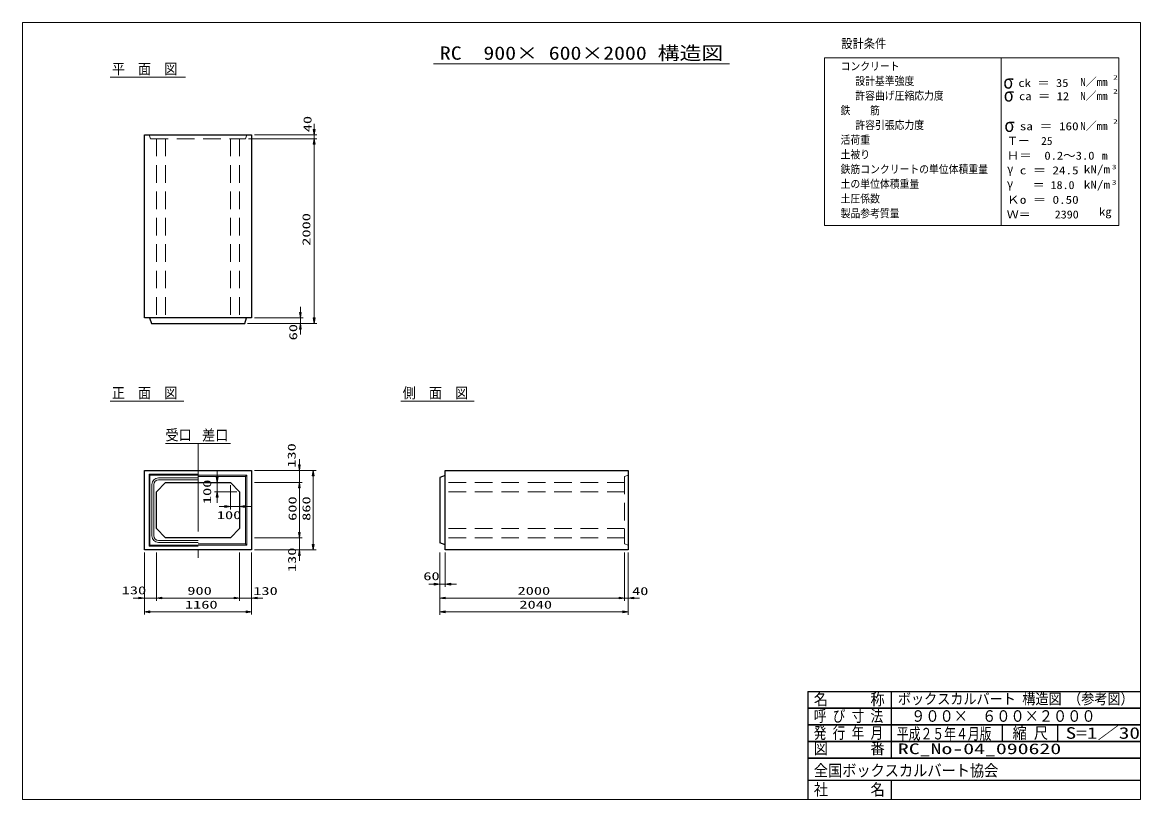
# Model space of a CAD drawing. Units: millimetres on the paper. Extents: x 8 to 412, y 8 to 289.
import ezdxf
from ezdxf.enums import TextEntityAlignment as Align

# ---------------------------------------------------------------- set-up
doc = ezdxf.new("R2010")
doc.units = ezdxf.units.MM
for name, pattern in [('USER1', [9.525, 6.35, -3.175]), ('USER2', [50.8, 31.75, -6.35, 6.35, -6.35]), ('USER3', [1083.763332, 361.244444, -0.01, 361.244444, -0.01, 361.244444, -0.01])]:
    doc.linetypes.add(name, pattern=pattern)
for name, color, linetype, lineweight in [('0_4', 3, 'Continuous', 25), ('BOX', 6, 'Continuous', 13), ('SUNPO', 1, 'USER3', 13), ('TEXT', 2, 'Continuous', 13)]:
    doc.layers.add(name, color=color, linetype=linetype, lineweight=lineweight)
doc.styles.add('ＭＳ ゴシック', font='')
doc.styles.get('ＭＳ ゴシック').set_extended_font_data('MS Gothic')

msp = doc.modelspace()

# ---------------------------------------------------------------- hatches: boundary and pattern name
at = {"layer": 'SUNPO'}
for points in [[(113.267, 250.055), (113.933, 250.055), (113.6, 248.055)], [(113.267, 244.721), (113.933, 244.721), (113.6, 246.721)], [(113.267, 244.721), (113.933, 244.721), (113.6, 246.721)], [(108.267, 184.055), (108.933, 184.055), (108.6, 182.055)], [(113.267, 182.055), (113.933, 182.055), (113.6, 180.055)], [(108.267, 178.055), (108.933, 178.055), (108.6, 180.055)], [(107.915, 129.072), (108.581, 129.072), (108.248, 127.072)], [(112.915, 125.072), (113.581, 125.072), (113.248, 127.072)], [(78.25, 124.739), (78.917, 124.739), (78.583, 122.739)], [(107.915, 120.739), (108.581, 120.739), (108.248, 122.739)], [(107.915, 120.739), (108.581, 120.739), (108.248, 122.739)], [(78.25, 117.406), (78.917, 117.406), (78.583, 119.406)], [(81.351, 114.366), (81.351, 113.699), (83.351, 114.033)], [(88.685, 114.366), (88.685, 113.699), (86.685, 114.033)], [(107.915, 104.739), (108.581, 104.739), (108.248, 102.739)], [(107.915, 104.739), (108.581, 104.739), (108.248, 102.739)], [(107.915, 96.406), (108.581, 96.406), (108.248, 98.406)], [(112.915, 100.406), (113.581, 100.406), (113.248, 98.406)], [(156.885, 86.368), (156.885, 85.701), (158.885, 86.035)], [(162.885, 86.368), (162.885, 85.701), (160.885, 86.035)], [(50.351, 81.387), (50.351, 80.72), (52.351, 81.053)], [(58.685, 81.387), (58.685, 80.72), (56.685, 81.053)], [(58.685, 81.387), (58.685, 80.72), (56.685, 81.053)], [(84.685, 81.387), (84.685, 80.72), (86.685, 81.053)], [(84.685, 81.387), (84.685, 80.72), (86.685, 81.053)], [(93.018, 81.387), (93.018, 80.72), (91.018, 81.053)], [(160.885, 81.368), (160.885, 80.701), (158.885, 81.035)], [(223.551, 81.368), (223.551, 80.701), (225.551, 81.035)], [(223.551, 81.368), (223.551, 80.701), (225.551, 81.035)], [(228.885, 81.368), (228.885, 80.701), (226.885, 81.035)], [(54.351, 76.387), (54.351, 75.72), (52.351, 76.053)], [(89.018, 76.387), (89.018, 75.72), (91.018, 76.053)], [(160.885, 76.368), (160.885, 75.701), (158.885, 76.035)], [(224.885, 76.368), (224.885, 75.701), (226.885, 76.035)]]:
    msp.add_hatch(color=256, dxfattribs=at).paths.add_polyline_path(points)

# ---------------------------------------------------------------- linework, layer by layer
at = {"layer": '0_4', "color": 6, "lineweight": 13}
for p, q in [((411.667, 288.667), (8.333, 288.667)), ((8.333, 288.667), (8.333, 8.333)), ((411.667, 8.333), (411.667, 288.667)), ((297.686, 275.922), (361.347, 275.922)), ((297.686, 215.439), (297.686, 275.922)), ((361.347, 215.439), (361.347, 275.922)), ((361.347, 275.922), (361.347, 215.439)), ((361.347, 275.922), (403.787, 275.922)), ((403.787, 275.922), (403.787, 215.439)), ((361.347, 215.439), (297.686, 215.439)), ((403.787, 215.439), (361.347, 215.439)), ((8.333, 8.333), (411.667, 8.333))]:
    msp.add_line(p, q, dxfattribs=at)
at = {"layer": '0_4'}
for p, q in [((291.667, 47.333), (411.667, 47.333)), ((291.667, 47.333), (291.667, 8.333)), ((321.667, 47.333), (321.667, 23.333)), ((291.667, 41.333), (411.667, 41.333)), ((411.667, 41.333), (291.667, 41.333)), ((291.667, 35.333), (411.667, 35.333)), ((411.667, 35.333), (291.667, 35.333)), ((361.667, 35.333), (361.667, 29.333)), ((381.667, 35.333), (381.667, 29.333)), ((291.667, 29.333), (411.667, 29.333)), ((411.667, 29.333), (291.667, 29.333)), ((291.667, 23.333), (411.667, 23.333)), ((411.667, 23.333), (291.667, 23.333)), ((291.667, 15.333), (411.667, 15.333)), ((321.667, 15.333), (321.667, 8.333))]:
    msp.add_line(p, q, dxfattribs=at)
at = {"layer": 'BOX', "lineweight": 25}
for p, q in [((52.351, 182.055), (52.351, 248.055)), ((52.351, 248.055), (91.018, 248.055)), ((91.018, 248.055), (91.018, 182.055)), ((91.018, 182.055), (52.351, 182.055)), ((54.185, 182.055), (54.851, 180.055)), ((88.518, 180.055), (89.185, 182.055)), ((54.851, 180.055), (88.518, 180.055)), ((52.351, 98.406), (52.351, 127.072)), ((52.351, 127.072), (91.018, 127.072)), ((91.018, 127.072), (91.018, 98.406)), ((160.885, 125.239), (158.885, 124.572)), ((160.885, 98.406), (160.885, 127.072)), ((160.885, 127.072), (226.885, 127.072)), ((226.885, 127.072), (226.885, 98.406)), ((56.685, 119.406), (60.018, 122.739)), ((60.018, 122.739), (83.351, 122.739)), ((83.351, 122.739), (86.685, 119.406)), ((158.885, 124.572), (158.885, 100.906)), ((56.685, 106.072), (56.685, 119.406)), ((86.685, 119.406), (86.685, 106.072)), ((60.018, 102.739), (56.685, 106.072)), ((86.685, 106.072), (83.351, 102.739)), ((83.351, 102.739), (60.018, 102.739)), ((160.885, 100.239), (158.885, 100.906)), ((91.018, 98.406), (52.351, 98.406)), ((226.885, 98.406), (160.885, 98.406))]:
    msp.add_line(p, q, dxfattribs=at)
at = {"layer": 'BOX', "color": 2, "linetype": 'USER1'}
for p, q in [((54.018, 248.055), (54.518, 246.721)), ((54.518, 246.721), (88.851, 246.721)), ((56.685, 246.721), (56.685, 180.055)), ((60.018, 246.721), (60.018, 180.055)), ((83.351, 246.721), (83.351, 180.055)), ((86.685, 246.721), (86.685, 180.055)), ((89.351, 248.055), (88.851, 246.721)), ((226.885, 125.406), (225.551, 124.906)), ((225.551, 122.739), (158.885, 122.739)), ((225.551, 124.906), (225.551, 100.572)), ((225.551, 119.406), (158.885, 119.406)), ((225.551, 106.072), (158.885, 106.072)), ((225.551, 102.739), (158.885, 102.739)), ((226.885, 100.072), (225.551, 100.572))]:
    msp.add_line(p, q, dxfattribs=at)
at = {"layer": 'BOX', "color": 2}
msp.add_line((60.018, 136.774), (83.351, 136.774), dxfattribs=at)
at = {"layer": 'BOX', "color": 2, "linetype": 'USER2'}
msp.add_line((71.685, 136.774), (71.685, 95.599), dxfattribs=at)
at = {"layer": 'BOX', "color": 40}
for p, q in [((54.018, 125.739), (54.351, 125.406)), ((54.018, 99.739), (54.018, 125.739)), ((54.018, 125.739), (71.685, 125.739)), ((71.685, 125.406), (54.351, 125.406)), ((54.351, 125.406), (54.351, 100.072)), ((71.685, 125.406), (89.351, 125.406)), ((88.851, 124.906), (89.351, 125.406)), ((89.351, 125.406), (89.351, 100.072)), ((55.051, 103.506), (55.051, 121.972)), ((55.785, 103.506), (55.785, 121.972)), ((57.451, 124.372), (71.685, 124.372)), ((57.451, 123.639), (71.685, 123.639)), ((88.851, 124.906), (71.685, 124.906)), ((88.851, 100.572), (88.851, 124.906)), ((71.685, 101.839), (57.451, 101.839)), ((71.685, 101.106), (57.451, 101.106)), ((54.018, 99.739), (54.351, 100.072)), ((71.685, 99.739), (54.018, 99.739)), ((54.351, 100.072), (71.685, 100.072)), ((71.685, 100.572), (88.851, 100.572)), ((89.351, 100.072), (71.685, 100.072)), ((88.851, 100.572), (89.351, 100.072))]:
    msp.add_line(p, q, dxfattribs=at)
for centre, radius, start, end in [((57.451, 121.972), 2.4, 90, 180), ((57.451, 121.972), 1.667, 90, 180), ((57.451, 103.506), 2.4, 180, 270), ((57.451, 103.506), 1.667, 180, 270)]:
    msp.add_arc(centre, radius, start, end, dxfattribs=at)
at = {"layer": 'SUNPO'}
for p, q in [((113.6, 250.055), (113.6, 252.055)), ((89.851, 246.721), (114.6, 246.721)), ((89.851, 246.721), (114.6, 246.721)), ((92.018, 248.055), (114.6, 248.055)), ((113.6, 246.721), (113.6, 248.055)), ((113.6, 244.721), (113.6, 242.721)), ((113.6, 244.721), (113.6, 182.055)), ((108.6, 184.055), (108.6, 186.055)), ((92.018, 182.055), (109.6, 182.055)), ((108.6, 182.055), (108.6, 180.055)), ((89.518, 180.055), (109.6, 180.055)), ((89.518, 180.055), (114.6, 180.055)), ((108.6, 178.055), (108.6, 176.055)), ((92.018, 127.072), (114.248, 127.072)), ((113.248, 125.072), (113.248, 100.406)), ((92.018, 122.739), (109.248, 122.739)), ((108.248, 120.739), (108.248, 104.739)), ((92.018, 102.739), (109.248, 102.739)), ((52.351, 97.406), (52.351, 75.053)), ((56.685, 97.406), (56.685, 80.053)), ((86.685, 97.406), (86.685, 80.053)), ((91.018, 97.406), (91.018, 75.053)), ((92.018, 98.406), (114.248, 98.406)), ((158.885, 97.406), (158.885, 80.035)), ((158.885, 97.406), (158.885, 75.035)), ((158.885, 97.406), (158.885, 85.035)), ((160.885, 97.406), (160.885, 85.035)), ((225.551, 97.406), (225.551, 80.035)), ((225.551, 97.406), (225.551, 80.035)), ((226.885, 97.406), (226.885, 75.035)), ((226.885, 97.406), (226.885, 80.035)), ((156.885, 86.035), (154.885, 86.035)), ((158.885, 86.035), (160.885, 86.035)), ((162.885, 86.035), (164.885, 86.035)), ((84.685, 81.053), (58.685, 81.053)), ((160.885, 81.035), (223.551, 81.035)), ((223.551, 81.035), (221.551, 81.035)), ((225.551, 81.035), (226.885, 81.035)), ((228.885, 81.035), (230.885, 81.035)), ((54.351, 76.053), (89.018, 76.053)), ((160.885, 76.035), (224.885, 76.035))]:
    msp.add_line(p, q, dxfattribs=at)
at = {"layer": 'SUNPO', "linetype": 'Continuous'}
for p, q in [((108.248, 129.072), (108.248, 131.072)), ((78.583, 124.739), (78.583, 126.739)), ((92.018, 127.072), (109.248, 127.072)), ((108.248, 127.072), (108.248, 122.739)), ((82.351, 122.739), (77.583, 122.739)), ((78.583, 122.739), (78.583, 119.406)), ((83.351, 121.739), (83.351, 113.033)), ((92.018, 122.739), (109.248, 122.739)), ((85.685, 119.406), (77.583, 119.406)), ((78.583, 117.406), (78.583, 115.406)), ((86.685, 118.406), (86.685, 113.033)), ((108.248, 120.739), (108.248, 118.739)), ((81.351, 114.033), (79.351, 114.033)), ((83.351, 114.033), (86.685, 114.033)), ((88.685, 114.033), (90.685, 114.033)), ((108.248, 104.739), (108.248, 106.739)), ((92.018, 102.739), (109.248, 102.739)), ((108.248, 102.739), (108.248, 98.406)), ((52.351, 97.406), (52.351, 80.053)), ((56.685, 97.406), (56.685, 80.053)), ((86.685, 97.406), (86.685, 80.053)), ((91.018, 97.406), (91.018, 80.053)), ((92.018, 98.406), (109.248, 98.406)), ((108.248, 96.406), (108.248, 94.406)), ((50.351, 81.053), (48.351, 81.053)), ((56.685, 81.053), (52.351, 81.053)), ((58.685, 81.053), (60.685, 81.053)), ((84.685, 81.053), (82.685, 81.053)), ((91.018, 81.053), (86.685, 81.053)), ((93.018, 81.053), (95.018, 81.053))]:
    msp.add_line(p, q, dxfattribs=at)
at = {"layer": 'SUNPO'}
for points in [[(113.267, 250.055), (113.933, 250.055), (113.6, 248.055)], [(113.267, 244.721), (113.933, 244.721), (113.6, 246.721)], [(113.267, 244.721), (113.933, 244.721), (113.6, 246.721)], [(108.267, 184.055), (108.933, 184.055), (108.6, 182.055)], [(113.267, 182.055), (113.933, 182.055), (113.6, 180.055)], [(108.267, 178.055), (108.933, 178.055), (108.6, 180.055)], [(112.915, 125.072), (113.581, 125.072), (113.248, 127.072)], [(107.915, 120.739), (108.581, 120.739), (108.248, 122.739)], [(107.915, 104.739), (108.581, 104.739), (108.248, 102.739)], [(112.915, 100.406), (113.581, 100.406), (113.248, 98.406)], [(156.885, 86.368), (156.885, 85.701), (158.885, 86.035)], [(162.885, 86.368), (162.885, 85.701), (160.885, 86.035)], [(58.685, 81.387), (58.685, 80.72), (56.685, 81.053)], [(84.685, 81.387), (84.685, 80.72), (86.685, 81.053)], [(160.885, 81.368), (160.885, 80.701), (158.885, 81.035)], [(223.551, 81.368), (223.551, 80.701), (225.551, 81.035)], [(223.551, 81.368), (223.551, 80.701), (225.551, 81.035)], [(228.885, 81.368), (228.885, 80.701), (226.885, 81.035)], [(54.351, 76.387), (54.351, 75.72), (52.351, 76.053)], [(89.018, 76.387), (89.018, 75.72), (91.018, 76.053)], [(160.885, 76.368), (160.885, 75.701), (158.885, 76.035)], [(224.885, 76.368), (224.885, 75.701), (226.885, 76.035)]]:
    msp.add_lwpolyline(points, close=True, dxfattribs=at)
at = {"layer": 'SUNPO', "linetype": 'Continuous'}
for points in [[(107.915, 129.072), (108.581, 129.072), (108.248, 127.072)], [(78.25, 124.739), (78.917, 124.739), (78.583, 122.739)], [(107.915, 120.739), (108.581, 120.739), (108.248, 122.739)], [(78.25, 117.406), (78.917, 117.406), (78.583, 119.406)], [(81.351, 114.366), (81.351, 113.699), (83.351, 114.033)], [(88.685, 114.366), (88.685, 113.699), (86.685, 114.033)], [(107.915, 104.739), (108.581, 104.739), (108.248, 102.739)], [(107.915, 96.406), (108.581, 96.406), (108.248, 98.406)], [(50.351, 81.387), (50.351, 80.72), (52.351, 81.053)], [(58.685, 81.387), (58.685, 80.72), (56.685, 81.053)], [(84.685, 81.387), (84.685, 80.72), (86.685, 81.053)], [(93.018, 81.387), (93.018, 80.72), (91.018, 81.053)]]:
    msp.add_lwpolyline(points, close=True, dxfattribs=at)
at = {"layer": 'TEXT', "color": 3}
for p, q in [((156.667, 273.667), (263.333, 273.667)), ((39.973, 268.913), (67.205, 268.913)), ((39.973, 152.048), (66.59, 152.048)), ((144.872, 152.048), (171.334, 152.048))]:
    msp.add_line(p, q, dxfattribs=at)

# ---------------------------------------------------------------- texts
at = {"layer": 'SUNPO', "color": 2, "style": 'ＭＳ ゴシック', "width": 1.5}
for s, p in [('40', (113.486, 249.036)), ('2000', (113.073, 208.102)), ('60', (108.322, 173.983)), ('130', (107.769, 128.043)), ('100', (77.293, 114.919)), ('600', (108.073, 108.882)), ('860', (113.073, 108.882)), ('130', (107.893, 90.403))]:
    msp.add_text(s, height=2.886, rotation=90, dxfattribs=at).set_placement(p, align=Align.BOTTOM_LEFT)
for s, p in [('100', (78.481, 108.634)), ('60', (152.951, 86.608)), ('130', (44.164, 81.519)), ('900', (67.828, 81.351)), ('130', (91.613, 81.271)), ('2000', (186.932, 81.351)), ('40', (228.237, 81.234)), ('1160', (66.97, 76.351)), ('2040', (187.599, 76.351))]:
    msp.add_text(s, height=2.886, dxfattribs=at).set_placement(p, align=Align.BOTTOM_LEFT)
at = {"layer": 'TEXT', "style": 'ＭＳ ゴシック'}
for s, height, width, p in [('設計条件', 3.299, 0.9, (303.718, 278.381)), ('コンクリート', 2.886, 0.9, (303.455, 270.526)), ('平\u3000面\u3000図', 3.848, 0.9, (40.598, 268.798)), ('設計基準強度', 2.886, 0.9, (308.761, 265.221)), ('σ', 4.948, 0.9, (362.124, 263.285)), ('  ck ＝ 35', 2.886, 1.15, (363.051, 264.507)), ('2', 1.649, 1.5, (401.745, 267.504)), ('許容曲げ圧縮応力度', 2.886, 0.9, (308.761, 259.916)), ('σ', 4.948, 0.9, (362.277, 258.615)), ('  ca ＝ 12', 2.886, 1.15, (363.297, 259.737)), ('2', 1.649, 1.5, (401.745, 262.485)), ('鉄\u3000\u3000筋', 2.886, 0.9, (303.455, 254.611)), ('許容引張応力度', 2.886, 0.9, (308.761, 249.306)), ('σ', 4.948, 0.9, (362.507, 247.667)), ('  sa ＝ 160', 2.886, 1.2, (363.373, 248.897)), ('2', 1.649, 1.5, (401.745, 251.589)), ('活荷重', 2.886, 0.9, (303.455, 244.001)), ('Ｔー\u300025', 2.886, 1.05, (363.373, 243.592)), ('土被り', 2.886, 0.9, (303.455, 238.696)), ('Ｈ＝\u30000.2～3.0', 2.886, 1.15, (363.373, 238.287)), ('鉄筋コンクリートの単位体積重量', 2.886, 0.9, (303.455, 233.391)), ('γ', 3.299, 0.9, (363.508, 233.183)), ('  c ＝ 24.5', 2.886, 1.2, (363.373, 232.982)), ('kN/m', 2.886, 1.2, (391.181, 233.362)), ('3', 1.649, 1.5, (401.281, 235.19)), ('土の単位体積重量', 2.886, 0.9, (303.455, 228.086)), ('γ', 3.299, 0.9, (363.443, 227.87)), ('  \u3000＝ 18.0', 2.886, 1.1, (364.047, 227.677)), ('kN/m', 2.886, 1.2, (391.181, 227.812)), ('3', 1.649, 1.5, (401.281, 229.64)), ('土圧係数', 2.886, 0.9, (303.455, 222.781)), ('Ｋo ＝ 0.50', 2.886, 1.2, (363.373, 222.372)), ('   kg', 2.886, 1.15, (389.899, 218.067)), ('製品参考質量', 2.886, 0.9, (303.455, 217.475)), ('Ｗ＝\u3000\u30002390', 2.886, 1.1, (363.373, 217.067)), ('側\u3000面\u3000図', 3.848, 0.9, (145.497, 151.933)), ('正\u3000面\u3000図', 3.848, 0.9, (40.598, 151.933)), ('受口', 3.848, 0.9, (59.978, 136.759)), ('差口', 3.848, 0.9, (73.153, 136.709)), ('名      称', 4.169, 0.9, (293.792, 41.156)), ('ボックスカルバート 構造図 （参考図）', 3.848, 0.9, (324.125, 41.593)), ('呼 び 寸 法', 4.169, 0.8, (293.792, 35.156)), ('\u3000９００×\u3000６００×２０００', 4.169, 0.9, (323.792, 35.156)), ('発 行 年 月', 4.169, 0.8, (293.792, 29.06)), ('平成２５年４月版', 4.169, 0.75, (323.739, 28.78)), ('縮 尺', 4.169, 0.9, (365.492, 29.034)), ('S=1／30', 4.169, 1.35, (384.617, 29.034)), ('図      番', 4.169, 0.9, (293.792, 23.505)), ('RC_No-04_090620', 3.848, 1.5, (324.125, 23.593)), ('全国ボックスカルバート協会', 4.169, 0.9, (293.792, 15.51)), ('社\u3000\u3000\u3000名', 4.169, 0.9, (293.792, 8.656))]:
    msp.add_text(s, height=height, dxfattribs=dict(at, width=width)).set_placement(p, align=Align.BOTTOM_LEFT)
at = {"layer": 'TEXT', "style": 'ＭＳ ゴシック', "width": 1.2}
msp.add_text('RC  900× 600×2000 構造図', height=4.811, dxfattribs=at).set_placement((210, 273.741), align=Align.BOTTOM_CENTER)
at = {"layer": 'TEXT', "style": 'ＭＳ ゴシック'}
for s, p in [('N／mm', (389.899, 264.878)), ('N／mm', (389.899, 259.86)), ('N／mm', (389.899, 248.963)), ('    m', (389.899, 238.287))]:
    msp.add_text(s, height=2.886, dxfattribs=at).set_placement(p, align=Align.BOTTOM_LEFT)

doc.saveas('drawing.dxf')
